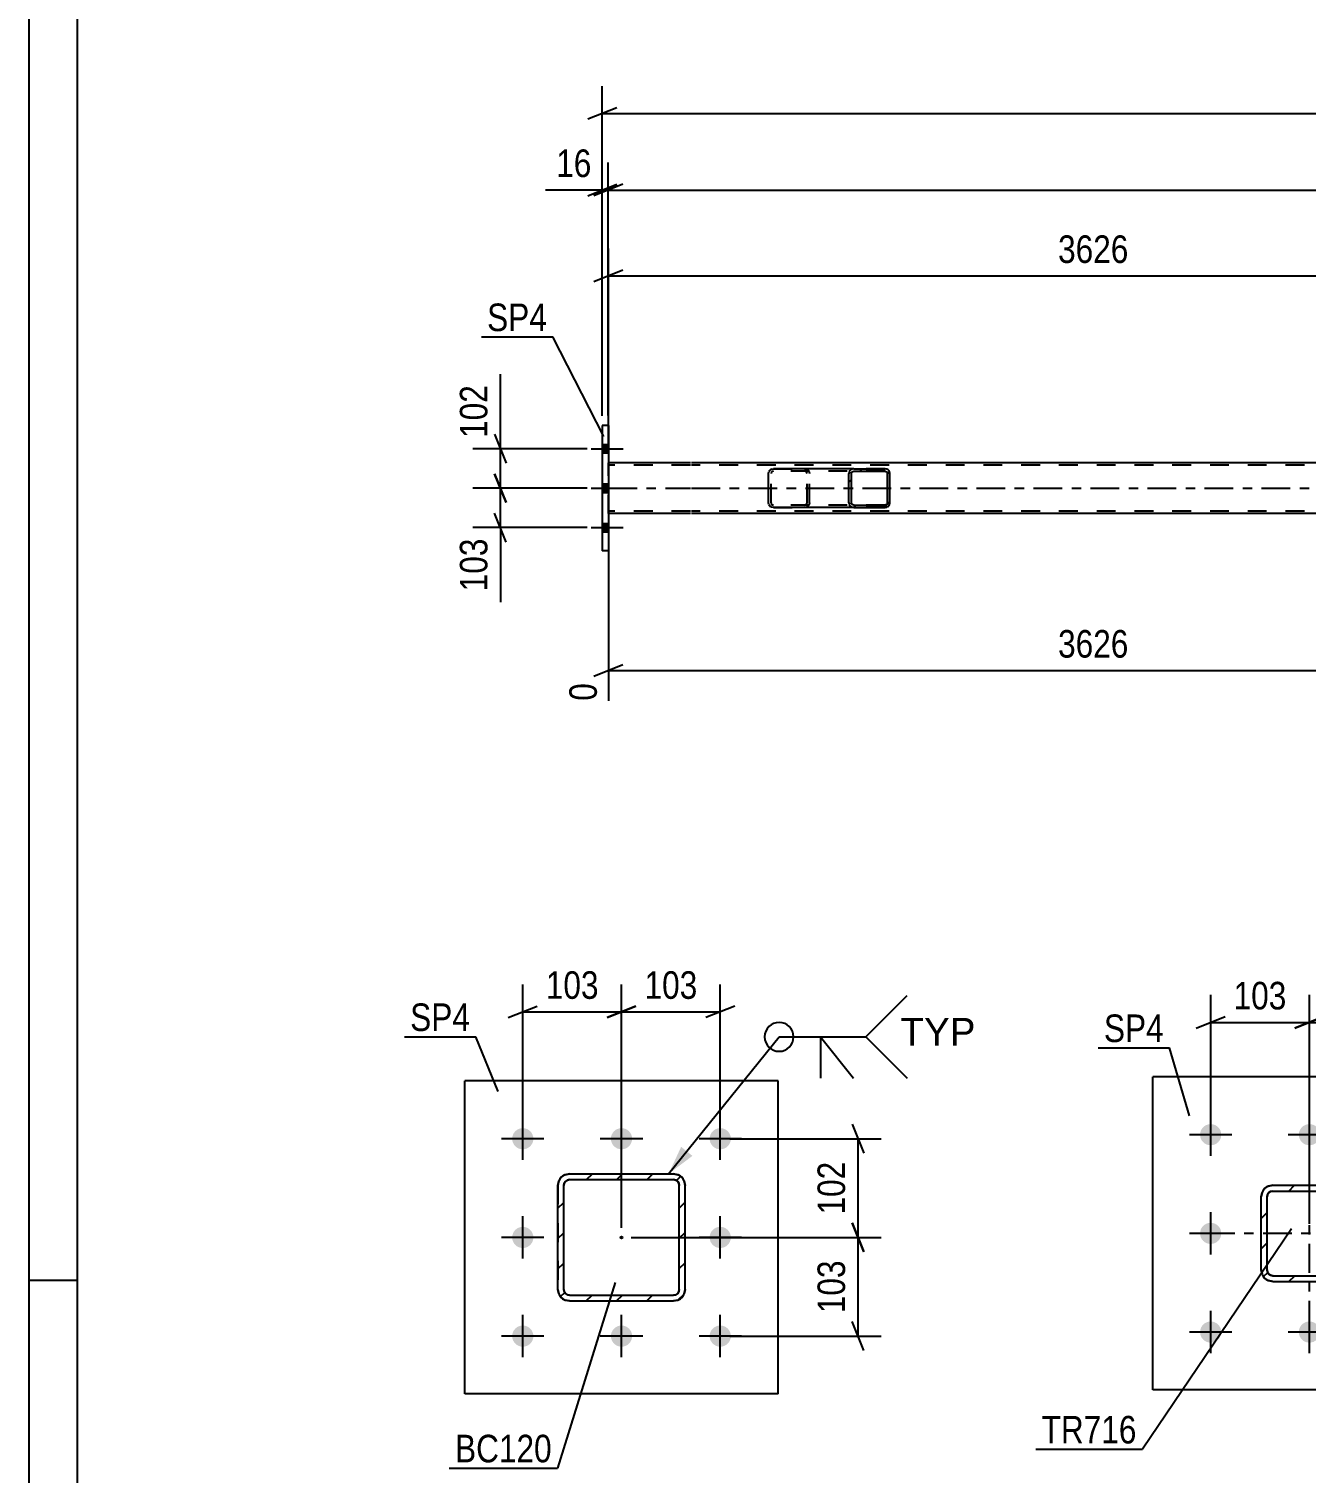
# Model space of a CAD drawing. Header units: millimetres. Extents: x 0 to 841, y 0 to 594.
# Drawn here: x 0 to 132.6, y 129 to 279 of the extents above; entities that cross this region are included whole.
import ezdxf

# ---------------------------------------------------------------- set-up
doc = ezdxf.new("R2010")
doc.units = ezdxf.units.MM
doc.linetypes.add('DXK_LINE_DOT2', pattern=[3.9198, 1.9599, -1.9599])
doc.linetypes.add('DXK_LINE_DOT3', pattern=[5.9187, 2.979, -0.9799, 0.9799, -0.9799])
doc.styles.add('Arial', font='arial.ttf', dxfattribs={"height": 0.2})
doc.styles.add('Arial Narrow', font='ARIALN.TTF', dxfattribs={"height": 0.2})

# ---------------------------------------------------------------- blocks, each defined once
blk = doc.blocks.new('Unknown-247646094-1133')
at = {"color": 5, "linetype": 'Continuous'}
for p, q in [((0, 594), (0, 0)), ((5, 589), (5, 5)), ((5, 149), (0, 149))]:
    blk.add_line(p, q, dxfattribs=at)
blk = doc.blocks.new('Bolt-247646094-2437 - 2419')
at = {"linetype": 'Continuous'}
for points in [[(60.16, 234.96), (60.16, 235.84), (59.52, 235.84), (59.52, 234.96)], [(60.16, 234.96), (60.16, 235.84), (59.52, 235.84), (59.52, 234.96)], [(60.16, 234.96), (60.16, 235.84), (59.52, 235.84), (59.52, 234.96)], [(60.16, 230.86), (60.16, 231.74), (59.52, 231.74), (59.52, 230.86)], [(60.16, 230.86), (60.16, 231.74), (59.52, 231.74), (59.52, 230.86)], [(60.16, 226.76), (60.16, 227.64), (59.52, 227.64), (59.52, 226.76)], [(60.16, 226.76), (60.16, 227.64), (59.52, 227.64), (59.52, 226.76)], [(60.16, 226.76), (60.16, 227.64), (59.52, 227.64), (59.52, 226.76)]]:
    blk.add_hatch(color=1, dxfattribs=at).paths.add_polyline_path(points)
at = {"color": 1, "linetype": 'Continuous'}
for p, q in [((59.52, 235.84), (60.16, 235.84)), ((59.52, 235.84), (60.16, 235.84)), ((59.52, 235.84), (60.16, 235.84)), ((58.36, 235.4), (61.68, 235.4)), ((58.36, 235.4), (61.68, 235.4)), ((58.36, 235.4), (61.68, 235.4)), ((59.52, 234.96), (60.16, 234.96)), ((59.52, 234.96), (60.16, 234.96)), ((59.52, 234.96), (60.16, 234.96)), ((58.36, 231.3), (61.68, 231.3)), ((58.36, 231.3), (61.68, 231.3)), ((59.52, 231.74), (60.16, 231.74)), ((59.52, 231.74), (60.16, 231.74)), ((59.52, 230.86), (60.16, 230.86)), ((59.52, 230.86), (60.16, 230.86)), ((58.36, 227.2), (61.68, 227.2)), ((58.36, 227.2), (61.68, 227.2)), ((58.36, 227.2), (61.68, 227.2)), ((59.52, 227.64), (60.16, 227.64)), ((59.52, 227.64), (60.16, 227.64)), ((59.52, 227.64), (60.16, 227.64)), ((59.52, 226.76), (60.16, 226.76)), ((59.52, 226.76), (60.16, 226.76)), ((59.52, 226.76), (60.16, 226.76))]:
    blk.add_line(p, q, dxfattribs=at)
blk = doc.blocks.new('Part-247646094-2563 - 2419')
at = {"color": 2, "linetype": 'Continuous'}
for p, q in [((60.16, 237.8), (59.52, 237.8)), ((59.52, 237.8), (59.52, 224.8)), ((60.16, 237.8), (60.16, 224.8)), ((60.16, 224.8), (59.52, 224.8))]:
    blk.add_line(p, q, dxfattribs=at)
blk = doc.blocks.new('Part-247646094-2491 - 2419')
at = {"color": 2, "linetype": 'Continuous'}
for p, q in [((68.68, 233.94), (60.16, 233.94)), ((160.02, 233.94), (68.78, 233.94)), ((68.68, 228.66), (60.16, 228.66)), ((160.02, 228.66), (68.78, 228.66))]:
    blk.add_line(p, q, dxfattribs=at)
at = {"color": 7, "linetype": 'DXK_LINE_DOT2'}
for p, q in [((60.16, 228.66), (60.16, 233.94)), ((68.68, 233.7), (60.16, 233.7)), ((736.06, 233.7), (68.78, 233.7)), ((68.68, 228.9), (60.16, 228.9)), ((736.06, 228.9), (68.78, 228.9))]:
    blk.add_line(p, q, dxfattribs=at)
at = {"color": 7, "linetype": 'DXK_LINE_DOT3'}
for p, q in [((60.16, 231.3), (68.68, 231.3)), ((68.78, 231.3), (736.06, 231.3))]:
    blk.add_line(p, q, dxfattribs=at)
blk = doc.blocks.new('Part-247646094-2556 - 2419')
at = {"linetype": 'Continuous'}
h = blk.add_hatch(dxfattribs=at)
h.set_pattern_fill('', scale=0.7, style=0, pattern_type=0)
h.set_pattern_definition([(45, (89.3488, 233.0014), (-1.57154, 1.57154), [])])
h.paths.add_polyline_path([(89.39, 232.82), (89.35, 233), (89.24, 233.16), (89.07, 233.26), (88.88, 233.3), (85.64, 233.3), (85.45, 233.26), (85.28, 233.16), (85.17, 233), (85.13, 232.82), (85.13, 229.78), (85.17, 229.59), (85.28, 229.44), (85.45, 229.33), (85.64, 229.3), (88.88, 229.3), (89.07, 229.33), (89.24, 229.44), (89.35, 229.59), (89.39, 229.78)])
h.paths.add_polyline_path([(89.11, 229.69), (89.06, 229.61), (88.97, 229.56), (88.88, 229.54), (85.64, 229.54), (85.54, 229.56), (85.46, 229.61), (85.41, 229.69), (85.39, 229.78), (85.39, 232.82), (85.41, 232.91), (85.46, 232.99), (85.54, 233.04), (85.64, 233.06), (88.88, 233.06), (88.97, 233.04), (89.06, 232.99), (89.11, 232.91), (89.13, 232.82), (89.13, 229.78)])
at = {"color": 2, "linetype": 'Continuous'}
for p, q in [((76.78, 232.82), (76.82, 233)), ((76.78, 229.78), (76.78, 232.82)), ((77.1, 233.26), (77.29, 233.3)), ((85.64, 233.3), (77.29, 233.3)), ((85.17, 233), (85.13, 232.82)), ((85.13, 229.78), (85.13, 232.82)), ((85.39, 232.82), (85.41, 232.91)), ((85.39, 229.78), (85.39, 232.82)), ((85.41, 232.91), (85.46, 232.99)), ((85.64, 233.3), (85.45, 233.26)), ((85.46, 232.99), (85.54, 233.04)), ((85.54, 233.04), (85.64, 233.06)), ((85.64, 233.3), (88.88, 233.3)), ((85.64, 233.06), (88.88, 233.06)), ((89.07, 233.26), (88.88, 233.3)), ((88.88, 233.06), (88.97, 233.04)), ((88.97, 233.04), (89.06, 232.99)), ((89.06, 232.99), (89.11, 232.91)), ((89.11, 232.91), (89.13, 232.82)), ((89.13, 229.78), (89.13, 232.82)), ((89.39, 232.82), (89.35, 233)), ((89.39, 229.78), (89.39, 232.82)), ((76.82, 229.59), (76.78, 229.78)), ((85.13, 229.78), (85.17, 229.59)), ((85.41, 229.69), (85.39, 229.78)), ((85.46, 229.61), (85.41, 229.69)), ((85.54, 229.56), (85.46, 229.61)), ((85.64, 229.54), (85.54, 229.56)), ((85.64, 229.54), (88.88, 229.54)), ((88.97, 229.56), (88.88, 229.54)), ((89.06, 229.61), (88.97, 229.56)), ((89.11, 229.69), (89.06, 229.61)), ((89.13, 229.78), (89.11, 229.69)), ((89.35, 229.59), (89.39, 229.78)), ((77.29, 229.3), (77.1, 229.33)), ((85.64, 229.3), (77.29, 229.3)), ((85.45, 229.33), (85.64, 229.3)), ((85.64, 229.3), (88.88, 229.3)), ((88.88, 229.3), (89.07, 229.33))]:
    blk.add_line(p, q, dxfattribs=at)
at = {"color": 7, "linetype": 'DXK_LINE_DOT2'}
for p, q in [((77.06, 232.91), (77.04, 232.82)), ((77.04, 229.78), (77.04, 232.82)), ((77.11, 232.99), (77.06, 232.91)), ((77.19, 233.04), (77.11, 232.99)), ((77.29, 233.06), (77.19, 233.04)), ((77.29, 233.3), (80.53, 233.3)), ((88.88, 233.06), (77.29, 233.06)), ((80.53, 233.3), (80.72, 233.26)), ((80.63, 233.04), (80.53, 233.06)), ((80.71, 232.99), (80.63, 233.04)), ((80.76, 232.91), (80.71, 232.99)), ((80.78, 232.82), (80.76, 232.91)), ((80.78, 229.78), (80.78, 232.82)), ((81, 233), (81.04, 232.82)), ((81.04, 229.78), (81.04, 232.82)), ((88.88, 233.3), (85.64, 233.3)), ((77.04, 229.78), (77.06, 229.69)), ((77.06, 229.69), (77.11, 229.61)), ((77.11, 229.61), (77.19, 229.56)), ((77.19, 229.56), (77.29, 229.54)), ((88.88, 229.54), (77.29, 229.54)), ((80.53, 229.54), (80.63, 229.56)), ((80.63, 229.56), (80.71, 229.61)), ((80.71, 229.61), (80.76, 229.69)), ((80.76, 229.69), (80.78, 229.78)), ((81.04, 229.78), (81, 229.59)), ((77.29, 229.3), (80.53, 229.3)), ((80.72, 229.33), (80.53, 229.3)), ((88.88, 229.3), (85.64, 229.3))]:
    blk.add_line(p, q, dxfattribs=at)
at = {"color": 2, "linetype": 'Continuous'}
for centre, start, end in [((77.27, 232.8), 110.7584, 155.6801), ((85.62, 232.8), 110.7584, 155.6801), ((88.9, 232.8), 24.32, 69.2417), ((77.27, 229.8), 204.32, 249.2417), ((85.62, 229.8), 204.32, 249.2417), ((88.9, 229.8), 290.7584, 335.6801)]:
    blk.add_arc(centre, 0.496, start, end, dxfattribs=at)
at = {"color": 7, "linetype": 'DXK_LINE_DOT2'}
for centre, start, end in [((80.55, 232.8), 24.32, 69.2417), ((80.55, 229.8), 290.7584, 335.6801)]:
    blk.add_arc(centre, 0.496, start, end, dxfattribs=at)
blk = doc.blocks.new('Part-247646094-1899 - 1834')
at = {"linetype": 'Continuous'}
h = blk.add_hatch(dxfattribs=at)
h.set_pattern_fill('', scale=0.7, style=0, pattern_type=0)
h.set_pattern_definition([(45, (67.384, 146.9684), (-1.57154, 1.57154), [])])
h.paths.add_polyline_path([(66.92, 146.88), (67.38, 146.97), (67.77, 147.23), (68.03, 147.62), (68.12, 148.08), (68.12, 158.88), (68.03, 159.34), (67.77, 159.73), (67.38, 159.99), (66.92, 160.08), (56.12, 160.08), (55.67, 159.99), (55.28, 159.73), (55.02, 159.34), (54.92, 158.88), (54.92, 148.08), (55.02, 147.62), (55.28, 147.23), (55.67, 146.97), (56.12, 146.88)])
h.paths.add_polyline_path([(56.12, 147.48), (55.9, 147.52), (55.7, 147.65), (55.57, 147.85), (55.52, 148.08), (55.52, 158.88), (55.57, 159.11), (55.7, 159.3), (55.9, 159.43), (56.12, 159.48), (66.92, 159.48), (67.15, 159.43), (67.35, 159.3), (67.48, 159.11), (67.52, 158.88), (67.52, 148.08), (67.48, 147.85), (67.35, 147.65), (67.15, 147.52), (66.92, 147.48)])
blk.add_hatch(color=30, dxfattribs=at).paths.add_polyline_path([(61.52, 153.38, -1), (61.52, 153.58, -1)])
at = {"color": 7, "linetype": 'DXK_LINE_DOT2'}
for p, q in [((54.92, 158.88), (55.02, 159.34)), ((55.57, 159.11), (55.52, 158.88)), ((55.7, 159.3), (55.57, 159.11)), ((55.67, 159.99), (56.12, 160.08)), ((55.9, 159.43), (55.7, 159.3)), ((56.12, 159.48), (55.9, 159.43)), ((56.12, 160.08), (66.92, 160.08)), ((56.12, 159.48), (66.92, 159.48)), ((66.92, 160.08), (67.38, 159.99)), ((67.15, 159.43), (66.92, 159.48)), ((67.35, 159.3), (67.15, 159.43)), ((67.48, 159.11), (67.35, 159.3)), ((67.52, 158.88), (67.48, 159.11)), ((68.03, 159.34), (68.12, 158.88)), ((54.92, 158.88), (54.92, 148.08)), ((55.52, 148.08), (55.52, 158.88)), ((67.52, 148.08), (67.52, 158.88)), ((68.12, 148.08), (68.12, 158.88)), ((55.02, 147.62), (54.92, 148.08)), ((55.52, 148.08), (55.57, 147.85)), ((55.57, 147.85), (55.7, 147.65)), ((55.7, 147.65), (55.9, 147.52)), ((55.9, 147.52), (56.12, 147.48)), ((56.12, 147.48), (66.92, 147.48)), ((66.92, 147.48), (67.15, 147.52)), ((67.15, 147.52), (67.35, 147.65)), ((67.35, 147.65), (67.48, 147.85)), ((67.48, 147.85), (67.52, 148.08)), ((68.12, 148.08), (68.03, 147.62)), ((56.12, 146.88), (55.67, 146.97)), ((56.12, 146.88), (66.92, 146.88)), ((67.38, 146.97), (66.92, 146.88))]:
    blk.add_line(p, q, dxfattribs=at)
at = {"color": 2, "linetype": 'Continuous'}
for p, q in [((55.02, 159.34), (54.92, 158.88)), ((55.52, 158.88), (55.57, 159.11)), ((55.57, 159.11), (55.7, 159.3)), ((56.12, 160.08), (55.67, 159.99)), ((55.7, 159.3), (55.9, 159.43)), ((55.9, 159.43), (56.12, 159.48)), ((56.12, 160.08), (56.12, 160.08)), ((56.12, 160.08), (66.92, 160.08)), ((56.12, 159.48), (56.12, 159.48)), ((56.12, 159.48), (66.92, 159.48)), ((66.92, 160.08), (66.92, 160.08)), ((67.38, 159.99), (66.92, 160.08)), ((66.92, 159.48), (66.92, 159.48)), ((66.92, 159.48), (67.15, 159.43)), ((67.15, 159.43), (67.35, 159.3)), ((67.35, 159.3), (67.48, 159.11)), ((67.48, 159.11), (67.52, 158.88)), ((68.12, 158.88), (68.03, 159.34)), ((54.92, 158.88), (54.92, 158.88)), ((54.92, 148.08), (54.92, 158.88)), ((55.52, 158.88), (55.52, 158.88)), ((55.52, 148.08), (55.52, 158.88)), ((67.52, 158.88), (67.52, 158.88)), ((67.52, 148.08), (67.52, 158.88)), ((68.12, 158.88), (68.12, 158.88)), ((68.12, 148.08), (68.12, 158.88)), ((54.92, 148.08), (54.92, 148.08)), ((54.92, 148.08), (55.02, 147.62)), ((55.52, 148.08), (55.52, 148.08)), ((55.57, 147.85), (55.52, 148.08)), ((55.7, 147.65), (55.57, 147.85)), ((55.9, 147.52), (55.7, 147.65)), ((56.12, 147.48), (55.9, 147.52)), ((56.12, 147.48), (56.12, 147.48)), ((56.12, 147.48), (66.92, 147.48)), ((67.15, 147.52), (66.92, 147.48)), ((66.92, 147.48), (66.92, 147.48)), ((67.35, 147.65), (67.15, 147.52)), ((67.48, 147.85), (67.35, 147.65)), ((67.52, 148.08), (67.48, 147.85)), ((67.52, 148.08), (67.52, 148.08)), ((68.03, 147.62), (68.12, 148.08)), ((68.12, 148.08), (68.12, 148.08)), ((55.67, 146.97), (56.12, 146.88)), ((56.12, 146.88), (56.12, 146.88)), ((56.12, 146.88), (66.92, 146.88)), ((66.92, 146.88), (67.38, 146.97)), ((66.92, 146.88), (66.92, 146.88))]:
    blk.add_line(p, q, dxfattribs=at)
at = {"color": 7, "linetype": 'DXK_LINE_DOT3'}
blk.add_line((61.52, 153.48), (61.52, 153.48), dxfattribs=at)
at = {"color": 30, "linetype": 'DXK_LINE_DOT3'}
blk.add_line((61.52, 153.48), (61.52, 153.48), dxfattribs=at)
at = {"color": 30, "linetype": 'Continuous'}
blk.add_circle((61.52, 153.48), 0.1, dxfattribs=at)
at = {"color": 7, "linetype": 'DXK_LINE_DOT2'}
for centre, start, end in [((56.12, 158.88), 112.5, 157.5), ((66.92, 158.88), 22.5, 67.5), ((56.12, 148.08), 202.5, 247.5), ((66.92, 148.08), 292.5, 337.5)]:
    blk.add_arc(centre, 1.2, start, end, dxfattribs=at)
at = {"color": 2, "linetype": 'Continuous'}
for centre, start, end in [((56.12, 158.88), 112.5, 157.5), ((66.92, 158.88), 22.5, 67.5), ((56.12, 148.08), 202.5, 247.5), ((66.92, 148.08), 292.5, 337.5)]:
    blk.add_arc(centre, 1.2, start, end, dxfattribs=at)
blk = doc.blocks.new('Part-247646094-1863 - 1834')
at = {"color": 2, "linetype": 'Continuous'}
for p, q in [((77.77, 169.73), (45.27, 169.73)), ((45.27, 137.23), (45.27, 169.73)), ((77.77, 137.23), (77.77, 169.73)), ((77.77, 137.23), (45.27, 137.23))]:
    blk.add_line(p, q, dxfattribs=at)
blk = doc.blocks.new('Bolt-247646094-1865 - 1834')
at = {"linetype": 'Continuous'}
for points in [[(51.27, 162.63, -1), (51.27, 164.83, -1)], [(61.52, 162.63, -1), (61.52, 164.83, -1)], [(71.77, 162.63, -1), (71.77, 164.83, -1)], [(51.27, 152.38, -1), (51.27, 154.58, -1)], [(71.77, 152.38, -1), (71.77, 154.58, -1)], [(51.27, 142.13, -1), (51.27, 144.33, -1)], [(61.52, 142.13, -1), (61.52, 144.33, -1)], [(71.77, 142.13, -1), (71.77, 144.33, -1)]]:
    blk.add_hatch(color=1, dxfattribs=at).paths.add_polyline_path(points)
at = {"color": 1, "linetype": 'Continuous'}
for p, q in [((51.27, 161.53), (51.27, 165.93)), ((61.52, 161.53), (61.52, 165.93)), ((71.77, 161.53), (71.77, 165.93)), ((53.47, 163.73), (49.07, 163.73)), ((63.72, 163.73), (59.32, 163.73)), ((73.97, 163.73), (69.57, 163.73)), ((51.27, 151.28), (51.27, 155.68)), ((71.77, 151.28), (71.77, 155.68)), ((53.47, 153.48), (49.07, 153.48)), ((73.97, 153.48), (69.57, 153.48)), ((51.27, 141.03), (51.27, 145.43)), ((61.52, 141.03), (61.52, 145.43)), ((71.77, 141.03), (71.77, 145.43)), ((53.47, 143.23), (49.07, 143.23)), ((63.72, 143.23), (59.32, 143.23)), ((73.97, 143.23), (69.57, 143.23))]:
    blk.add_line(p, q, dxfattribs=at)
blk = doc.blocks.new('Part-247646094-1744 - 1659')
at = {"color": 2, "linetype": 'Continuous'}
for p, q in [((149.18, 170.15), (116.68, 170.15)), ((116.68, 137.65), (116.68, 170.15)), ((149.18, 137.65), (149.18, 170.15)), ((149.18, 137.65), (116.68, 137.65))]:
    blk.add_line(p, q, dxfattribs=at)
blk = doc.blocks.new('Bolt-247646094-1772 - 1659')
at = {"linetype": 'Continuous'}
for points in [[(122.68, 163.05, -1), (122.68, 165.25, -1)], [(132.93, 163.05, -1), (132.93, 165.25, -1)], [(143.18, 163.05, -1), (143.18, 165.25, -1)], [(122.68, 152.8, -1), (122.68, 155, -1)], [(143.18, 152.8, -1), (143.18, 155, -1)], [(122.68, 142.55, -1), (122.68, 144.75, -1)], [(132.93, 142.55, -1), (132.93, 144.75, -1)], [(143.18, 142.55, -1), (143.18, 144.75, -1)]]:
    blk.add_hatch(color=1, dxfattribs=at).paths.add_polyline_path(points)
at = {"color": 1, "linetype": 'Continuous'}
for p, q in [((122.68, 161.95), (122.68, 166.35)), ((132.93, 161.95), (132.93, 166.35)), ((143.18, 161.95), (143.18, 166.35)), ((124.88, 164.15), (120.48, 164.15)), ((135.13, 164.15), (130.73, 164.15)), ((145.38, 164.15), (140.98, 164.15)), ((122.68, 151.7), (122.68, 156.1)), ((143.18, 151.7), (143.18, 156.1)), ((124.88, 153.9), (120.48, 153.9)), ((145.38, 153.9), (140.98, 153.9)), ((122.68, 141.45), (122.68, 145.85)), ((132.93, 141.45), (132.93, 145.85)), ((143.18, 141.45), (143.18, 145.85)), ((124.88, 143.65), (120.48, 143.65)), ((135.13, 143.65), (130.73, 143.65)), ((145.38, 143.65), (140.98, 143.65))]:
    blk.add_line(p, q, dxfattribs=at)
blk = doc.blocks.new('Part-247646094-1745 - 1659')
at = {"linetype": 'Continuous'}
h = blk.add_hatch(dxfattribs=at)
h.set_pattern_fill('', scale=0.7, style=0, pattern_type=0)
h.set_pattern_definition([(45, (137.189, 148.9957), (-1.57154, 1.57154), [])])
h.paths.add_polyline_path([(136.73, 148.9), (137.19, 149), (137.58, 149.26), (137.84, 149.65), (137.93, 150.1), (137.93, 157.7), (137.84, 158.16), (137.58, 158.55), (137.19, 158.81), (136.73, 158.9), (129.13, 158.9), (128.67, 158.81), (128.28, 158.55), (128.02, 158.16), (127.93, 157.7), (127.93, 150.1), (128.02, 149.65), (128.28, 149.26), (128.67, 149), (129.13, 148.9)])
h.paths.add_polyline_path([(129.13, 149.5), (128.9, 149.55), (128.71, 149.68), (128.58, 149.87), (128.53, 150.1), (128.53, 157.7), (128.58, 157.93), (128.71, 158.13), (128.9, 158.26), (129.13, 158.3), (136.73, 158.3), (136.96, 158.26), (137.15, 158.13), (137.28, 157.93), (137.33, 157.7), (137.33, 150.1), (137.28, 149.87), (137.15, 149.68), (136.96, 149.55), (136.73, 149.5)])
at = {"color": 7, "linetype": 'DXK_LINE_DOT3'}
for p, q in [((132.93, 143.9), (132.93, 163.9)), ((142.93, 153.9), (122.93, 153.9))]:
    blk.add_line(p, q, dxfattribs=at)
at = {"color": 7, "linetype": 'DXK_LINE_DOT2'}
for p, q in [((127.93, 157.7), (128.02, 158.16)), ((127.93, 150.1), (127.93, 157.7)), ((128.58, 157.93), (128.53, 157.7)), ((128.53, 150.1), (128.53, 157.7)), ((128.71, 158.13), (128.58, 157.93)), ((128.67, 158.81), (129.13, 158.9)), ((128.9, 158.26), (128.71, 158.13)), ((129.13, 158.3), (128.9, 158.26)), ((129.13, 158.9), (136.73, 158.9)), ((129.13, 158.3), (136.73, 158.3)), ((136.73, 158.9), (137.19, 158.81)), ((136.96, 158.26), (136.73, 158.3)), ((137.15, 158.13), (136.96, 158.26)), ((137.28, 157.93), (137.15, 158.13)), ((137.33, 157.7), (137.28, 157.93)), ((137.33, 150.1), (137.33, 157.7)), ((137.84, 158.16), (137.93, 157.7)), ((137.93, 150.1), (137.93, 157.7)), ((128.02, 149.65), (127.93, 150.1)), ((128.53, 150.1), (128.58, 149.87)), ((137.28, 149.87), (137.33, 150.1)), ((137.93, 150.1), (137.84, 149.65)), ((128.58, 149.87), (128.71, 149.68)), ((129.13, 148.9), (128.67, 149)), ((128.71, 149.68), (128.9, 149.55)), ((128.9, 149.55), (129.13, 149.5)), ((129.13, 149.5), (136.73, 149.5)), ((129.13, 148.9), (136.73, 148.9)), ((136.73, 149.5), (136.96, 149.55)), ((137.19, 149), (136.73, 148.9)), ((136.96, 149.55), (137.15, 149.68)), ((137.15, 149.68), (137.28, 149.87))]:
    blk.add_line(p, q, dxfattribs=at)
at = {"color": 2, "linetype": 'Continuous'}
for p, q in [((128.02, 158.16), (127.93, 157.7)), ((127.93, 150.1), (127.93, 157.7)), ((128.53, 157.7), (128.58, 157.93)), ((128.53, 150.1), (128.53, 157.7)), ((128.58, 157.93), (128.71, 158.13)), ((129.13, 158.9), (128.67, 158.81)), ((128.71, 158.13), (128.9, 158.26)), ((128.9, 158.26), (129.13, 158.3)), ((129.13, 158.9), (136.73, 158.9)), ((129.13, 158.3), (136.73, 158.3)), ((137.19, 158.81), (136.73, 158.9)), ((136.73, 158.3), (136.96, 158.26)), ((136.96, 158.26), (137.15, 158.13)), ((137.15, 158.13), (137.28, 157.93)), ((137.28, 157.93), (137.33, 157.7)), ((137.33, 150.1), (137.33, 157.7)), ((137.93, 157.7), (137.84, 158.16)), ((137.93, 150.1), (137.93, 157.7)), ((127.93, 150.1), (128.02, 149.65)), ((128.58, 149.87), (128.53, 150.1)), ((137.33, 150.1), (137.28, 149.87)), ((137.84, 149.65), (137.93, 150.1)), ((128.71, 149.68), (128.58, 149.87)), ((128.67, 149), (129.13, 148.9)), ((128.9, 149.55), (128.71, 149.68)), ((129.13, 149.5), (128.9, 149.55)), ((129.13, 149.5), (136.73, 149.5)), ((129.13, 148.9), (136.73, 148.9)), ((136.96, 149.55), (136.73, 149.5)), ((136.73, 148.9), (137.19, 149)), ((137.15, 149.68), (136.96, 149.55)), ((137.28, 149.87), (137.15, 149.68))]:
    blk.add_line(p, q, dxfattribs=at)
at = {"color": 7, "linetype": 'DXK_LINE_DOT2'}
for centre, start, end in [((129.13, 157.7), 112.5, 157.5), ((136.73, 157.7), 22.5, 67.5), ((129.13, 150.1), 202.5, 247.5), ((136.73, 150.1), 292.5, 337.5)]:
    blk.add_arc(centre, 1.2, start, end, dxfattribs=at)
at = {"color": 2, "linetype": 'Continuous'}
for centre, start, end in [((129.13, 157.7), 112.5, 157.5), ((136.73, 157.7), 22.5, 67.5), ((129.13, 150.1), 202.5, 247.5), ((136.73, 150.1), 292.5, 337.5)]:
    blk.add_arc(centre, 1.2, start, end, dxfattribs=at)
blk = doc.blocks.new('StraightDimension-247646094-2729 - 2419')
at = {"color": 7, "linetype": 'Continuous'}
for p, q in [((59.52, 238.8), (59.52, 273.06)), ((61.02, 270.81), (58.02, 269.61)), ((59.52, 270.21), (736.68, 270.21))]:
    blk.add_line(p, q, dxfattribs=at)
blk = doc.blocks.new('StraightDimension-247646094-25965 - 2419')
at = {"color": 7, "linetype": 'Continuous'}
for p, q in [((48.35, 232.8), (49.55, 229.8)), ((57.95, 231.3), (46.1, 231.3)), ((48.95, 227.2), (48.95, 231.3)), ((49.55, 225.7), (48.35, 228.7)), ((57.95, 227.2), (46.1, 227.2))]:
    blk.add_line(p, q, dxfattribs=at)
at = {"color": 0}
blk.add_wipeout([(48.2, 226.67), (44, 226.67), (44, 219.99), (48.2, 219.99)], dxfattribs=at)
at = {"color": 7, "linetype": 'Continuous'}
blk.add_line((48.95, 227.2), (48.95, 219.46), dxfattribs=at)
blk.add_line((48.95, 227.2), (48.95, 219.46), dxfattribs=at)
at = {"color": 3, "style": 'Arial Narrow'}
blk.add_text('103', height=2.863, rotation=90.0002, dxfattribs=at).set_placement((47.6, 220.59))
blk = doc.blocks.new('StraightDimension-247646094-25964 - 2419')
at = {"color": 7, "linetype": 'Continuous'}
for p, q in [((48.35, 236.9), (49.55, 233.9)), ((57.95, 235.4), (46.1, 235.4)), ((48.95, 231.3), (48.95, 235.4)), ((49.55, 229.8), (48.35, 232.8)), ((57.95, 231.3), (46.1, 231.3))]:
    blk.add_line(p, q, dxfattribs=at)
at = {"color": 0}
blk.add_wipeout([(48.2, 242.61), (44, 242.61), (44, 235.92), (48.2, 235.92)], dxfattribs=at)
at = {"color": 7, "linetype": 'Continuous'}
blk.add_line((48.95, 235.4), (48.95, 243.13), dxfattribs=at)
blk.add_line((48.95, 235.4), (48.95, 243.13), dxfattribs=at)
at = {"color": 3, "style": 'Arial Narrow'}
blk.add_text('102', height=2.863, rotation=90.0002, dxfattribs=at).set_placement((47.6, 236.52))
blk = doc.blocks.new('StraightDimension-247646094-2660 - 2419')
at = {"color": 7, "linetype": 'Continuous'}
for p, q in [((60.15, 238.83), (60.15, 265.11)), ((61.65, 262.86), (58.65, 261.66)), ((60.15, 262.26), (736.06, 262.26))]:
    blk.add_line(p, q, dxfattribs=at)
blk = doc.blocks.new('StraightDimension-247646094-2680 - 2419')
at = {"color": 7, "linetype": 'Continuous'}
for p, q in [((59.52, 238.8), (59.52, 265.11)), ((60.15, 238.83), (60.15, 265.11)), ((58.02, 261.66), (61.02, 262.86)), ((61.65, 262.86), (58.65, 261.66)), ((59.52, 262.26), (53.62, 262.26)), ((59.52, 262.26), (53.62, 262.26)), ((59.52, 262.26), (60.15, 262.26))]:
    blk.add_line(p, q, dxfattribs=at)
at = {"color": 0}
blk.add_wipeout([(59, 263.01), (59, 267.21), (54.14, 267.21), (54.14, 263.01)], dxfattribs=at)
at = {"color": 3, "style": 'Arial Narrow'}
blk.add_text('16', height=2.863, dxfattribs=at).set_placement((54.74, 263.61))
blk = doc.blocks.new('StraightDimension-247646094-25885 - 2419')
at = {"color": 7, "linetype": 'Continuous'}
for p, q in [((60.16, 234.94), (60.16, 256.19)), ((160.82, 243.34), (160.82, 256.19)), ((61.66, 253.94), (58.66, 252.74)), ((159.32, 252.74), (162.32, 253.94)), ((60.16, 253.34), (160.82, 253.34))]:
    blk.add_line(p, q, dxfattribs=at)
at = {"color": 0}
blk.add_wipeout([(114.75, 254.09), (114.75, 258.29), (106.24, 258.29), (106.24, 254.09)], dxfattribs=at)
at = {"color": 3, "style": 'Arial Narrow'}
blk.add_text('3626', height=2.863, dxfattribs=at).set_placement((106.84, 254.69))
blk = doc.blocks.new('StraightDimension-247646094-25944 - 2419')
at = {"color": 7, "linetype": 'Continuous'}
for p, q in [((60.16, 227.66), (60.16, 209.22)), ((160.82, 219.26), (160.82, 203.74)), ((61.66, 212.95), (58.66, 211.75)), ((60.16, 212.35), (160.82, 212.35)), ((159.32, 211.75), (162.32, 212.95))]:
    blk.add_line(p, q, dxfattribs=at)
at = {"color": 0}
blk.add_wipeout([(114.75, 213.1), (114.75, 217.3), (106.24, 217.3), (106.24, 213.1)], dxfattribs=at)
at = {"color": 3, "style": 'Arial Narrow'}
blk.add_text('3626', height=2.863, dxfattribs=at).set_placement((106.84, 213.7))
at = {"color": 0, "linetype": 'Continuous'}
for points in [[(59.56, 211.65), (55.36, 211.65), (55.36, 208.62), (59.56, 208.62)], [(160.22, 211.65), (156.02, 211.65), (156.02, 203.14), (160.22, 203.14)]]:
    blk.add_wipeout(points, dxfattribs=at)
at = {"color": 3, "linetype": 'Continuous', "style": 'Arial Narrow'}
for s, height, p in [('0', 2.86, (58.96, 209.22)), ('3626', 2.863, (159.62, 203.74))]:
    blk.add_text(s, height=height, rotation=90.0002, dxfattribs=at).set_placement(p)
blk = doc.blocks.new('StraightDimension-247646094-26027 - 1834')
at = {"color": 7, "linetype": 'Continuous'}
for p, q in [((85.48, 165.23), (86.68, 162.23)), ((72.77, 163.73), (88.48, 163.73)), ((86.08, 153.48), (86.08, 163.73)), ((86.68, 151.98), (85.48, 154.98)), ((62.52, 153.48), (88.48, 153.48))]:
    blk.add_line(p, q, dxfattribs=at)
at = {"color": 0}
blk.add_wipeout([(85.33, 161.95), (81.13, 161.95), (81.13, 155.26), (85.33, 155.26)], dxfattribs=at)
at = {"color": 3, "style": 'Arial Narrow'}
blk.add_text('102', height=2.863, rotation=90.0002, dxfattribs=at).set_placement((84.73, 155.86))
blk = doc.blocks.new('StraightDimension-247646094-26028 - 1834')
at = {"color": 7, "linetype": 'Continuous'}
for p, q in [((85.48, 154.98), (86.68, 151.98)), ((62.52, 153.48), (88.48, 153.48)), ((86.08, 143.23), (86.08, 153.48)), ((86.68, 141.73), (85.48, 144.73)), ((72.77, 143.23), (88.48, 143.23))]:
    blk.add_line(p, q, dxfattribs=at)
at = {"color": 0}
blk.add_wipeout([(85.33, 151.7), (81.13, 151.7), (81.13, 145.01), (85.33, 145.01)], dxfattribs=at)
at = {"color": 3, "style": 'Arial Narrow'}
blk.add_text('103', height=2.863, rotation=90.0002, dxfattribs=at).set_placement((84.73, 145.61))
blk = doc.blocks.new('StraightDimension-247646094-26054 - 1834')
at = {"color": 7, "linetype": 'Continuous'}
for p, q in [((61.52, 154.48), (61.52, 179.76)), ((71.77, 164.73), (71.77, 179.76)), ((60.02, 176.31), (63.02, 177.51)), ((73.27, 177.51), (70.27, 176.31)), ((61.52, 176.91), (71.77, 176.91))]:
    blk.add_line(p, q, dxfattribs=at)
at = {"color": 0}
blk.add_wipeout([(69.99, 177.66), (69.99, 181.86), (63.31, 181.86), (63.31, 177.66)], dxfattribs=at)
at = {"color": 3, "style": 'Arial Narrow'}
blk.add_text('103', height=2.863, dxfattribs=at).set_placement((63.91, 178.26))
blk = doc.blocks.new('StraightDimension-247646094-26055 - 1834')
at = {"color": 7, "linetype": 'Continuous'}
for p, q in [((51.27, 164.73), (51.27, 179.76)), ((61.52, 154.48), (61.52, 179.76)), ((49.77, 176.31), (52.77, 177.51)), ((63.02, 177.51), (60.02, 176.31)), ((51.27, 176.91), (61.52, 176.91))]:
    blk.add_line(p, q, dxfattribs=at)
at = {"color": 0}
blk.add_wipeout([(59.74, 177.66), (59.74, 181.86), (53.06, 181.86), (53.06, 177.66)], dxfattribs=at)
at = {"color": 3, "style": 'Arial Narrow'}
blk.add_text('103', height=2.863, dxfattribs=at).set_placement((53.66, 178.26))
blk = doc.blocks.new('StraightDimension-247646094-26166 - 1659')
at = {"color": 7, "linetype": 'Continuous'}
for p, q in [((122.68, 165.15), (122.68, 178.66)), ((132.93, 154.9), (132.93, 178.66)), ((121.18, 175.21), (124.18, 176.41)), ((122.68, 175.81), (132.93, 175.81)), ((134.43, 176.41), (131.43, 175.21))]:
    blk.add_line(p, q, dxfattribs=at)
at = {"color": 0}
blk.add_wipeout([(131.15, 176.56), (131.15, 180.76), (124.46, 180.76), (124.46, 176.56)], dxfattribs=at)
at = {"color": 3, "style": 'Arial Narrow'}
blk.add_text('103', height=2.863, dxfattribs=at).set_placement((125.06, 177.16))
blk = doc.blocks.new('StraightDimension-247646094-26165 - 1659')
at = {"color": 7, "linetype": 'Continuous'}
for p, q in [((132.93, 154.9), (132.93, 178.66)), ((143.18, 165.15), (143.18, 178.66)), ((131.43, 175.21), (134.43, 176.41)), ((132.93, 175.81), (143.18, 175.81)), ((144.68, 176.41), (141.68, 175.21))]:
    blk.add_line(p, q, dxfattribs=at)
at = {"color": 0}
blk.add_wipeout([(141.4, 176.56), (141.4, 180.76), (134.71, 180.76), (134.71, 176.56)], dxfattribs=at)
at = {"color": 3, "style": 'Arial Narrow'}
blk.add_text('103', height=2.863, dxfattribs=at).set_placement((135.31, 177.16))
blk = doc.blocks.new('Mark-247646094-2559 - 2419')
at = {"color": 0}
blk.add_wipeout([(53.78, 247.61), (53.78, 250.61), (47.57, 250.61), (47.57, 247.61)], dxfattribs=at)
blk.add_wipeout([(53.78, 247.61), (53.78, 250.61), (47.57, 250.61), (47.57, 247.61)], dxfattribs=at)
at = {"color": 30, "linetype": 'Continuous'}
for p in [(46.97, 247.01), (59.69, 236.67)]:
    blk.add_line(p, (54.38, 247.01), dxfattribs=at)
at = {"color": 3, "style": 'Arial Narrow'}
blk.add_text('SP4', height=2.863, dxfattribs=at).set_placement((47.57, 247.61))
blk = doc.blocks.new('Mark-247646094-1859 - 1834')
at = {"color": 0}
blk.add_wipeout([(45.79, 174.92), (45.79, 177.92), (39.58, 177.92), (39.58, 174.92)], dxfattribs=at)
blk.add_wipeout([(45.79, 174.92), (45.79, 177.92), (39.58, 177.92), (39.58, 174.92)], dxfattribs=at)
at = {"color": 30, "linetype": 'Continuous'}
for p in [(38.98, 174.32), (48.72, 168.62)]:
    blk.add_line(p, (46.39, 174.32), dxfattribs=at)
at = {"color": 3, "style": 'Arial Narrow'}
blk.add_text('SP4', height=2.863, dxfattribs=at).set_placement((39.58, 174.92))
blk = doc.blocks.new('Mark-247646094-1895 - 1834')
at = {"color": 0}
blk.add_wipeout([(54.29, 130.12), (54.29, 133.12), (44.24, 133.12), (44.24, 130.12)], dxfattribs=at)
blk.add_wipeout([(54.29, 130.12), (54.29, 133.12), (44.24, 133.12), (44.24, 130.12)], dxfattribs=at)
at = {"color": 30, "linetype": 'Continuous'}
for p in [(60.86, 148.81), (43.64, 129.52)]:
    blk.add_line(p, (54.89, 129.52), dxfattribs=at)
at = {"color": 3, "style": 'Arial Narrow'}
blk.add_text('BC120', height=2.863, dxfattribs=at).set_placement((44.24, 130.12))
blk = doc.blocks.new('WeldMark-247646094-1980 - 1834')
at = {"linetype": 'Continuous'}
blk.add_hatch(color=30, dxfattribs=at).paths.add_polyline_path([(68.88, 161.95), (66.41, 160.08), (67.71, 162.89)])
at = {"color": 30, "linetype": 'Continuous'}
for p, q in [((66.41, 160.08), (77.88, 174.31)), ((77.88, 174.31), (86.88, 174.31))]:
    blk.add_line(p, q, dxfattribs=at)
at = {"color": 3, "linetype": 'Continuous'}
for q in [(85.59, 170.03), (82.17, 170.03)]:
    blk.add_line((82.17, 174.31), q, dxfattribs=at)
for start, end in [(90, 270), (270, 90)]:
    blk.add_arc((77.88, 174.31), 1.5, start, end, dxfattribs=at)
at = {"color": 0, "linetype": 'Continuous'}
blk.add_wipeout([(98.25, 173.41), (98.25, 176.41), (90.48, 176.41), (90.48, 173.41)], dxfattribs=at)
blk.add_wipeout([(98.25, 173.41), (98.25, 176.41), (90.48, 176.41), (90.48, 173.41)], dxfattribs=at)
at = {"color": 3, "linetype": 'Continuous'}
for q in [(91.17, 178.6), (91.17, 170.03)]:
    blk.add_line((86.88, 174.31), q, dxfattribs=at)
at = {"color": 3, "linetype": 'Continuous', "style": 'Arial'}
blk.add_text('TYP', height=2.865, dxfattribs=at).set_placement((90.48, 173.41))
blk = doc.blocks.new('Mark-247646094-1740 - 1659')
at = {"color": 0}
blk.add_wipeout([(117.82, 173.77), (117.82, 176.77), (111.6, 176.77), (111.6, 173.77)], dxfattribs=at)
blk.add_wipeout([(117.82, 173.77), (117.82, 176.77), (111.6, 176.77), (111.6, 173.77)], dxfattribs=at)
at = {"color": 30, "linetype": 'Continuous'}
for p in [(111, 173.17), (120.47, 166.11)]:
    blk.add_line(p, (118.42, 173.17), dxfattribs=at)
at = {"color": 3, "style": 'Arial Narrow'}
blk.add_text('SP4', height=2.863, dxfattribs=at).set_placement((111.6, 173.77))
blk = doc.blocks.new('Mark-247646094-7365 - 1659')
at = {"color": 0}
blk.add_wipeout([(115, 132.08), (115, 135.08), (105.13, 135.08), (105.13, 132.08)], dxfattribs=at)
blk.add_wipeout([(115, 132.08), (115, 135.08), (105.13, 135.08), (105.13, 132.08)], dxfattribs=at)
at = {"color": 30, "linetype": 'Continuous'}
for p in [(131.06, 154.36), (104.53, 131.48)]:
    blk.add_line(p, (115.6, 131.48), dxfattribs=at)
at = {"color": 3, "style": 'Arial Narrow'}
blk.add_text('TR716', height=2.863, dxfattribs=at).set_placement((105.13, 132.08))

msp = doc.modelspace()

# ---------------------------------------------------------------- block references
for name in ['Unknown-247646094-1133', 'Part-247646094-2563 - 2419', 'Bolt-247646094-2437 - 2419', 'Part-247646094-2491 - 2419', 'Part-247646094-2556 - 2419', 'Part-247646094-1863 - 1834', 'Part-247646094-1744 - 1659', 'Bolt-247646094-1865 - 1834', 'Bolt-247646094-1772 - 1659', 'Part-247646094-1745 - 1659', 'Part-247646094-1899 - 1834']:
    msp.add_blockref(name, (0, 0))

# ---------------------------------------------------------------- next in the draw order: block references
for name in ['StraightDimension-247646094-2729 - 2419', 'StraightDimension-247646094-25965 - 2419', 'StraightDimension-247646094-26166 - 1659', 'Mark-247646094-1859 - 1834', 'StraightDimension-247646094-26027 - 1834', 'Mark-247646094-1895 - 1834']:
    msp.add_blockref(name, (0, 0))

# ---------------------------------------------------------------- next in the draw order: block references
for name in ['StraightDimension-247646094-25964 - 2419', 'StraightDimension-247646094-25944 - 2419', 'StraightDimension-247646094-26165 - 1659', 'Mark-247646094-1740 - 1659', 'StraightDimension-247646094-26028 - 1834']:
    msp.add_blockref(name, (0, 0))

# ---------------------------------------------------------------- next in the draw order: block references
for name in ['StraightDimension-247646094-2660 - 2419', 'StraightDimension-247646094-26054 - 1834', 'Mark-247646094-7365 - 1659']:
    msp.add_blockref(name, (0, 0))

# ---------------------------------------------------------------- next in the draw order: block references
for name in ['StraightDimension-247646094-2680 - 2419', 'StraightDimension-247646094-26055 - 1834', 'WeldMark-247646094-1980 - 1834']:
    msp.add_blockref(name, (0, 0))

# ---------------------------------------------------------------- next in the draw order: block references
msp.add_blockref('StraightDimension-247646094-25885 - 2419', (0, 0))

# ---------------------------------------------------------------- next in the draw order: block references
msp.add_blockref('Mark-247646094-2559 - 2419', (0, 0))

doc.saveas('drawing.dxf')
